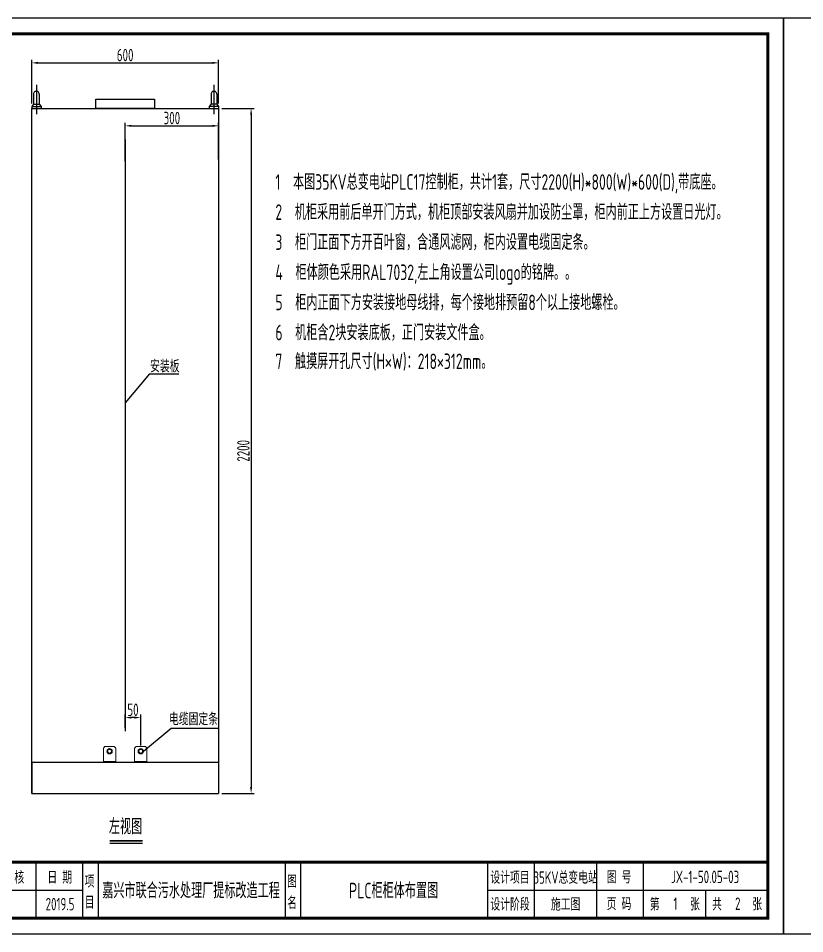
# Model space of a CAD drawing. Header units: millimetres. Extents: x 30557 to 235556, y -116603 to -73383.
# Drawn here: x 208152 to 210676, y -76323 to -73383 of the extents above; entities that cross this region are included whole.
import ezdxf
from ezdxf.enums import TextEntityAlignment as Align
from ezdxf.lldxf.tags import DXFTag

# ---------------------------------------------------------------- set-up
doc = ezdxf.new("R2010")
doc.units = ezdxf.units.MM
doc.layers.add('1', color=3, linetype='Continuous')
doc.layers.add('文本层', color=2, linetype='Continuous')
for name, color, linetype, lineweight in [('1轮廓实线层', 7, 'Continuous', 18), ('_Drawing', 7, 'Continuous', 25), ('CAXA3', 7, 'Continuous', 25)]:
    doc.layers.add(name, color=color, linetype=linetype, lineweight=lineweight)
doc.styles.add('supcon', font='sceie.shx', dxfattribs={"width": 0.75, "height": 40, "bigfont": 'sceic.shx'})
doc.styles.add('Title', font='', dxfattribs={"height": 45})
doc.styles.get('Title').set_extended_font_data('SimHei')
tags = doc.linetypes.add('CENTER', pattern=[2, 1.25, -0.25, 0.25, -0.25]).pattern_tags.tags
tags[10:11] = [DXFTag(74, 4), DXFTag(75, 0), DXFTag(340, '0'), DXFTag(46, 1.0), DXFTag(50, 0.0), DXFTag(44, 0.0), DXFTag(45, 0.0)]
tags[8:9] = [DXFTag(74, 4), DXFTag(75, 0), DXFTag(340, '0'), DXFTag(46, 1.0), DXFTag(50, 0.0), DXFTag(44, 0.0), DXFTag(45, 0.0)]
tags[6:7] = [DXFTag(74, 4), DXFTag(75, 0), DXFTag(340, '0'), DXFTag(46, 1.0), DXFTag(50, 0.0), DXFTag(44, 0.0), DXFTag(45, 0.0)]
tags[4:5] = [DXFTag(74, 4), DXFTag(75, 0), DXFTag(340, '0'), DXFTag(46, 1.0), DXFTag(50, 0.0), DXFTag(44, 0.0), DXFTag(45, 0.0)]
doc.dimstyles.new('supcon', dxfattribs={"dimtxt": 20, "dimasz": 20, "dimexe": 10, "dimexo": 10, "dimgap": 5, "dimtad": 1, "dimtoh": 1, "dimdec": 0, "dimzin": 0, "dimdsep": 46, "dimtxsty": 'supcon', "dimcen": 0.09, "dimclrd": 2, "dimclre": 2, "dimclrt": 2, "dimadec": 0, "dimazin": 0, "dimtfac": 1, "dimtdec": 0, "dimtofl": 0, "dimtmove": 0, "dimatfit": 3, "dimfxl": 1, "dimtolj": 1, "dimtzin": 0, "dimarcsym": 0})

# ---------------------------------------------------------------- blocks, each defined once
blk = doc.blocks.new('中控·SUPCON')
at = {"linetype": 'Continuous'}
h = blk.add_hatch(color=2, dxfattribs=at)
h.dxf.hatch_style = 1
h.paths.add_polyline_path([(34, 33), (20, 33), (20, 37), (15, 37), (15, 36), (15, 33), (0, 33), (0, 20), (13, 20), (15, 20), (15, 15), (20, 15), (20, 20), (22, 20), (34, 20)])
h.paths.add_polyline_path([(20, 30), (20, 31), (29, 31), (29, 22), (20, 22)], flags=16)
h.paths.add_polyline_path([(15, 30), (15, 22), (6, 22), (6, 31), (15, 31)], flags=16)
h.paths.add_polyline_path([(47, 32), (49, 32), (49, 35), (47, 35), (47, 37), (41, 37), (41, 35), (38, 35), (38, 32), (41, 32), (41, 25.8), (38, 25), (38, 22), (41, 22.8), (41, 18.3), (39, 17), (39, 15), (47, 16), (47, 24.5), (49, 25), (49, 28), (47, 27.5)])
h.paths.add_polyline_path([(61, 30), (55, 30), (52, 28), (52, 26), (58, 26)])
h.paths.add_polyline_path([(73, 28), (71, 28), (70, 30), (64, 30), (66, 26), (73, 26)])
h.paths.add_polyline_path([(73, 36), (64.6, 36), (64.6, 37), (60.4, 37), (60.4, 36), (52, 36), (52, 32), (56.8, 32), (56.8, 33.1), (68.2, 33.1), (68.2, 32), (73, 32)])
h.paths.add_polyline_path([(66, 22), (73, 22), (73, 24), (52, 24), (52, 22), (60, 22), (60, 17), (52, 17), (52, 15), (74, 15), (74, 17), (66, 17)])
h.paths.add_polyline_path([(82.7, 26.1, 1), (87.6, 26.1, 1)])
h.paths.add_polyline_path([(118, 28), (103.5, 28, -0.414214), (102.5, 29), (102.5, 32, -0.414214), (103.5, 33), (121, 33), (121, 37), (100.5, 37, 0.414214), (97.5, 34), (97.5, 27, 0.414214), (100.5, 24), (115, 24, -0.414214), (116, 23), (116, 20, -0.414214), (115, 19), (97.5, 19), (97.5, 15), (118, 15, 0.414214), (121, 18), (121, 25, 0.414214)])
h.paths.add_polyline_path([(128, 37), (124, 37), (124, 36), (124, 21, 0.414214), (130, 15), (142, 15, 0.414214), (148, 21), (148, 37), (144, 37), (144, 22, -0.414214), (141, 19), (131, 19, -0.414214), (128, 22)])
h.paths.add_polyline_path([(174, 26), (174, 33, 0.414214), (170, 37), (150, 37), (150, 36), (150, 15), (155, 15), (155, 22), (170, 22, 0.414214)])
h.paths.add_polyline_path([(167, 26), (155, 26), (155, 33), (167, 33, -0.414214), (169, 31), (169, 28, -0.414214)], flags=16)
h.paths.add_polyline_path([(201, 19), (185, 19, -0.414214), (181, 23), (181, 29, -0.414214), (185, 33), (201, 33), (201, 37), (183, 37, 0.414214), (177, 31), (177, 21, 0.414214), (183, 15), (201, 15)])
h.paths.add_polyline_path([(229, 21), (229, 31, 0.414214), (223, 37), (210, 37, 0.414214), (204, 31), (204, 21, 0.414214), (210, 15), (223, 15, 0.414214)])
h.paths.add_polyline_path([(207, 23), (207, 29, -0.414214), (211, 33), (222, 33, -0.414214), (226, 29), (226, 23, -0.414214), (222, 19), (211, 19, -0.414214)], flags=16)
h.paths.add_polyline_path([(236, 32.1), (252, 15), (256, 15), (256, 37), (252, 37), (252, 21), (236, 37), (232, 37), (232, 36), (232, 15), (236, 15)])
h = blk.add_hatch(color=2, dxfattribs=at)
h.dxf.hatch_style = 1
h.paths.add_polyline_path([(34, 33), (20, 33), (20, 37), (15, 37), (15, 36), (15, 33), (0, 33), (0, 20), (13, 20), (15, 20), (15, 15), (20, 15), (20, 20), (22, 20), (34, 20)])
h.paths.add_polyline_path([(20, 30), (20, 31), (29, 31), (29, 22), (20, 22)], flags=16)
h.paths.add_polyline_path([(15, 30), (15, 22), (6, 22), (6, 31), (15, 31)], flags=16)
h.paths.add_polyline_path([(47, 32), (49, 32), (49, 35), (47, 35), (47, 37), (41, 37), (41, 35), (38, 35), (38, 32), (41, 32), (41, 25.8), (38, 25), (38, 22), (41, 22.8), (41, 18.3), (39, 17), (39, 15), (47, 16), (47, 24.5), (49, 25), (49, 28), (47, 27.5)])
h.paths.add_polyline_path([(61, 30), (55, 30), (52, 28), (52, 26), (58, 26)])
h.paths.add_polyline_path([(73, 28), (71, 28), (70, 30), (64, 30), (66, 26), (73, 26)])
h.paths.add_polyline_path([(73, 36), (64.6, 36), (64.6, 37), (60.4, 37), (60.4, 36), (52, 36), (52, 32), (56.8, 32), (56.8, 33.1), (68.2, 33.1), (68.2, 32), (73, 32)])
h.paths.add_polyline_path([(66, 22), (73, 22), (73, 24), (52, 24), (52, 22), (60, 22), (60, 17), (52, 17), (52, 15), (74, 15), (74, 17), (66, 17)])
h.paths.add_polyline_path([(82.7, 26.1, 1), (87.6, 26.1, 1)])
h.paths.add_polyline_path([(118, 28), (103.5, 28, -0.414214), (102.5, 29), (102.5, 32, -0.414214), (103.5, 33), (121, 33), (121, 37), (100.5, 37, 0.414214), (97.5, 34), (97.5, 27, 0.414214), (100.5, 24), (115, 24, -0.414214), (116, 23), (116, 20, -0.414214), (115, 19), (97.5, 19), (97.5, 15), (118, 15, 0.414214), (121, 18), (121, 25, 0.414214)])
h.paths.add_polyline_path([(128, 37), (124, 37), (124, 36), (124, 21, 0.414214), (130, 15), (142, 15, 0.414214), (148, 21), (148, 37), (144, 37), (144, 22, -0.414214), (141, 19), (131, 19, -0.414214), (128, 22)])
h.paths.add_polyline_path([(174, 26), (174, 33, 0.414214), (170, 37), (150, 37), (150, 36), (150, 15), (155, 15), (155, 22), (170, 22, 0.414214)])
h.paths.add_polyline_path([(167, 26), (155, 26), (155, 33), (167, 33, -0.414214), (169, 31), (169, 28, -0.414214)], flags=16)
h.paths.add_polyline_path([(201, 19), (185, 19, -0.414214), (181, 23), (181, 29, -0.414214), (185, 33), (201, 33), (201, 37), (183, 37, 0.414214), (177, 31), (177, 21, 0.414214), (183, 15), (201, 15)])
h.paths.add_polyline_path([(229, 21), (229, 31, 0.414214), (223, 37), (210, 37, 0.414214), (204, 31), (204, 21, 0.414214), (210, 15), (223, 15, 0.414214)])
h.paths.add_polyline_path([(207, 23), (207, 29, -0.414214), (211, 33), (222, 33, -0.414214), (226, 29), (226, 23, -0.414214), (222, 19), (211, 19, -0.414214)], flags=16)
h.paths.add_polyline_path([(236, 32.1), (252, 15), (256, 15), (256, 37), (252, 37), (252, 21), (236, 37), (232, 37), (232, 36), (232, 15), (236, 15)])
h = blk.add_hatch(color=2, dxfattribs=at)
h.dxf.hatch_style = 1
h.paths.add_polyline_path([(34, 33), (20, 33), (20, 37), (15, 37), (15, 36), (15, 33), (0, 33), (0, 20), (13, 20), (15, 20), (15, 15), (20, 15), (20, 20), (22, 20), (34, 20)])
h.paths.add_polyline_path([(20, 30), (20, 31), (29, 31), (29, 22), (20, 22)], flags=16)
h.paths.add_polyline_path([(15, 30), (15, 22), (6, 22), (6, 31), (15, 31)], flags=16)
h.paths.add_polyline_path([(47, 32), (49, 32), (49, 35), (47, 35), (47, 37), (41, 37), (41, 35), (38, 35), (38, 32), (41, 32), (41, 25.8), (38, 25), (38, 22), (41, 22.8), (41, 18.3), (39, 17), (39, 15), (47, 16), (47, 24.5), (49, 25), (49, 28), (47, 27.5)])
h.paths.add_polyline_path([(61, 30), (55, 30), (52, 28), (52, 26), (58, 26)])
h.paths.add_polyline_path([(73, 28), (71, 28), (70, 30), (64, 30), (66, 26), (73, 26)])
h.paths.add_polyline_path([(73, 36), (64.6, 36), (64.6, 37), (60.4, 37), (60.4, 36), (52, 36), (52, 32), (56.8, 32), (56.8, 33.1), (68.2, 33.1), (68.2, 32), (73, 32)])
h.paths.add_polyline_path([(66, 22), (73, 22), (73, 24), (52, 24), (52, 22), (60, 22), (60, 17), (52, 17), (52, 15), (74, 15), (74, 17), (66, 17)])
h.paths.add_polyline_path([(82.7, 26.1, 1), (87.6, 26.1, 1)])
h.paths.add_polyline_path([(118, 28), (103.5, 28, -0.414214), (102.5, 29), (102.5, 32, -0.414214), (103.5, 33), (121, 33), (121, 37), (100.5, 37, 0.414214), (97.5, 34), (97.5, 27, 0.414214), (100.5, 24), (115, 24, -0.414214), (116, 23), (116, 20, -0.414214), (115, 19), (97.5, 19), (97.5, 15), (118, 15, 0.414214), (121, 18), (121, 25, 0.414214)])
h.paths.add_polyline_path([(128, 37), (124, 37), (124, 36), (124, 21, 0.414214), (130, 15), (142, 15, 0.414214), (148, 21), (148, 37), (144, 37), (144, 22, -0.414214), (141, 19), (131, 19, -0.414214), (128, 22)])
h.paths.add_polyline_path([(174, 26), (174, 33, 0.414214), (170, 37), (150, 37), (150, 36), (150, 15), (155, 15), (155, 22), (170, 22, 0.414214)])
h.paths.add_polyline_path([(167, 26), (155, 26), (155, 33), (167, 33, -0.414214), (169, 31), (169, 28, -0.414214)], flags=16)
h.paths.add_polyline_path([(201, 19), (185, 19, -0.414214), (181, 23), (181, 29, -0.414214), (185, 33), (201, 33), (201, 37), (183, 37, 0.414214), (177, 31), (177, 21, 0.414214), (183, 15), (201, 15)])
h.paths.add_polyline_path([(229, 21), (229, 31, 0.414214), (223, 37), (210, 37, 0.414214), (204, 31), (204, 21, 0.414214), (210, 15), (223, 15, 0.414214)])
h.paths.add_polyline_path([(207, 23), (207, 29, -0.414214), (211, 33), (222, 33, -0.414214), (226, 29), (226, 23, -0.414214), (222, 19), (211, 19, -0.414214)], flags=16)
h.paths.add_polyline_path([(236, 32.1), (252, 15), (256, 15), (256, 37), (252, 37), (252, 21), (236, 37), (232, 37), (232, 36), (232, 15), (236, 15)])
h = blk.add_hatch(color=2, dxfattribs=at)
h.dxf.hatch_style = 1
h.paths.add_polyline_path([(34, 33), (20, 33), (20, 37), (15, 37), (15, 36), (15, 33), (0, 33), (0, 20), (13, 20), (15, 20), (15, 15), (20, 15), (20, 20), (22, 20), (34, 20)])
h.paths.add_polyline_path([(20, 30), (20, 31), (29, 31), (29, 22), (20, 22)], flags=16)
h.paths.add_polyline_path([(15, 30), (15, 22), (6, 22), (6, 31), (15, 31)], flags=16)
h.paths.add_polyline_path([(47, 32), (49, 32), (49, 35), (47, 35), (47, 37), (41, 37), (41, 35), (38, 35), (38, 32), (41, 32), (41, 25.8), (38, 25), (38, 22), (41, 22.8), (41, 18.3), (39, 17), (39, 15), (47, 16), (47, 24.5), (49, 25), (49, 28), (47, 27.5)])
h.paths.add_polyline_path([(61, 30), (55, 30), (52, 28), (52, 26), (58, 26)])
h.paths.add_polyline_path([(73, 28), (71, 28), (70, 30), (64, 30), (66, 26), (73, 26)])
h.paths.add_polyline_path([(73, 36), (64.6, 36), (64.6, 37), (60.4, 37), (60.4, 36), (52, 36), (52, 32), (56.8, 32), (56.8, 33.1), (68.2, 33.1), (68.2, 32), (73, 32)])
h.paths.add_polyline_path([(66, 22), (73, 22), (73, 24), (52, 24), (52, 22), (60, 22), (60, 17), (52, 17), (52, 15), (74, 15), (74, 17), (66, 17)])
h.paths.add_polyline_path([(82.7, 26.1, 1), (87.6, 26.1, 1)])
h.paths.add_polyline_path([(118, 28), (103.5, 28, -0.414214), (102.5, 29), (102.5, 32, -0.414214), (103.5, 33), (121, 33), (121, 37), (100.5, 37, 0.414214), (97.5, 34), (97.5, 27, 0.414214), (100.5, 24), (115, 24, -0.414214), (116, 23), (116, 20, -0.414214), (115, 19), (97.5, 19), (97.5, 15), (118, 15, 0.414214), (121, 18), (121, 25, 0.414214)])
h.paths.add_polyline_path([(128, 37), (124, 37), (124, 36), (124, 21, 0.414214), (130, 15), (142, 15, 0.414214), (148, 21), (148, 37), (144, 37), (144, 22, -0.414214), (141, 19), (131, 19, -0.414214), (128, 22)])
h.paths.add_polyline_path([(174, 26), (174, 33, 0.414214), (170, 37), (150, 37), (150, 36), (150, 15), (155, 15), (155, 22), (170, 22, 0.414214)])
h.paths.add_polyline_path([(167, 26), (155, 26), (155, 33), (167, 33, -0.414214), (169, 31), (169, 28, -0.414214)], flags=16)
h.paths.add_polyline_path([(201, 19), (185, 19, -0.414214), (181, 23), (181, 29, -0.414214), (185, 33), (201, 33), (201, 37), (183, 37, 0.414214), (177, 31), (177, 21, 0.414214), (183, 15), (201, 15)])
h.paths.add_polyline_path([(229, 21), (229, 31, 0.414214), (223, 37), (210, 37, 0.414214), (204, 31), (204, 21, 0.414214), (210, 15), (223, 15, 0.414214)])
h.paths.add_polyline_path([(207, 23), (207, 29, -0.414214), (211, 33), (222, 33, -0.414214), (226, 29), (226, 23, -0.414214), (222, 19), (211, 19, -0.414214)], flags=16)
h.paths.add_polyline_path([(236, 32.1), (252, 15), (256, 15), (256, 37), (252, 37), (252, 21), (236, 37), (232, 37), (232, 36), (232, 15), (236, 15)])
h = blk.add_hatch(color=2, dxfattribs=at)
h.dxf.hatch_style = 1
h.paths.add_polyline_path([(34, 33), (20, 33), (20, 37), (15, 37), (15, 36), (15, 33), (0, 33), (0, 20), (13, 20), (15, 20), (15, 15), (20, 15), (20, 20), (22, 20), (34, 20)])
h.paths.add_polyline_path([(20, 30), (20, 31), (29, 31), (29, 22), (20, 22)], flags=16)
h.paths.add_polyline_path([(15, 30), (15, 22), (6, 22), (6, 31), (15, 31)], flags=16)
h.paths.add_polyline_path([(47, 32), (49, 32), (49, 35), (47, 35), (47, 37), (41, 37), (41, 35), (38, 35), (38, 32), (41, 32), (41, 25.8), (38, 25), (38, 22), (41, 22.8), (41, 18.3), (39, 17), (39, 15), (47, 16), (47, 24.5), (49, 25), (49, 28), (47, 27.5)])
h.paths.add_polyline_path([(61, 30), (55, 30), (52, 28), (52, 26), (58, 26)])
h.paths.add_polyline_path([(73, 28), (71, 28), (70, 30), (64, 30), (66, 26), (73, 26)])
h.paths.add_polyline_path([(73, 36), (64.6, 36), (64.6, 37), (60.4, 37), (60.4, 36), (52, 36), (52, 32), (56.8, 32), (56.8, 33.1), (68.2, 33.1), (68.2, 32), (73, 32)])
h.paths.add_polyline_path([(66, 22), (73, 22), (73, 24), (52, 24), (52, 22), (60, 22), (60, 17), (52, 17), (52, 15), (74, 15), (74, 17), (66, 17)])
h.paths.add_polyline_path([(82.7, 26.1, 1), (87.6, 26.1, 1)])
h.paths.add_polyline_path([(118, 28), (103.5, 28, -0.414214), (102.5, 29), (102.5, 32, -0.414214), (103.5, 33), (121, 33), (121, 37), (100.5, 37, 0.414214), (97.5, 34), (97.5, 27, 0.414214), (100.5, 24), (115, 24, -0.414214), (116, 23), (116, 20, -0.414214), (115, 19), (97.5, 19), (97.5, 15), (118, 15, 0.414214), (121, 18), (121, 25, 0.414214)])
h.paths.add_polyline_path([(128, 37), (124, 37), (124, 36), (124, 21, 0.414214), (130, 15), (142, 15, 0.414214), (148, 21), (148, 37), (144, 37), (144, 22, -0.414214), (141, 19), (131, 19, -0.414214), (128, 22)])
h.paths.add_polyline_path([(174, 26), (174, 33, 0.414214), (170, 37), (150, 37), (150, 36), (150, 15), (155, 15), (155, 22), (170, 22, 0.414214)])
h.paths.add_polyline_path([(167, 26), (155, 26), (155, 33), (167, 33, -0.414214), (169, 31), (169, 28, -0.414214)], flags=16)
h.paths.add_polyline_path([(201, 19), (185, 19, -0.414214), (181, 23), (181, 29, -0.414214), (185, 33), (201, 33), (201, 37), (183, 37, 0.414214), (177, 31), (177, 21, 0.414214), (183, 15), (201, 15)])
h.paths.add_polyline_path([(229, 21), (229, 31, 0.414214), (223, 37), (210, 37, 0.414214), (204, 31), (204, 21, 0.414214), (210, 15), (223, 15, 0.414214)])
h.paths.add_polyline_path([(207, 23), (207, 29, -0.414214), (211, 33), (222, 33, -0.414214), (226, 29), (226, 23, -0.414214), (222, 19), (211, 19, -0.414214)], flags=16)
h.paths.add_polyline_path([(236, 32.1), (252, 15), (256, 15), (256, 37), (252, 37), (252, 21), (236, 37), (232, 37), (232, 36), (232, 15), (236, 15)])
h = blk.add_hatch(color=2, dxfattribs=at)
h.dxf.hatch_style = 1
h.paths.add_polyline_path([(34, 33), (20, 33), (20, 37), (15, 37), (15, 36), (15, 33), (0, 33), (0, 20), (13, 20), (15, 20), (15, 15), (20, 15), (20, 20), (22, 20), (34, 20)])
h.paths.add_polyline_path([(20, 30), (20, 31), (29, 31), (29, 22), (20, 22)], flags=16)
h.paths.add_polyline_path([(15, 30), (15, 22), (6, 22), (6, 31), (15, 31)], flags=16)
h.paths.add_polyline_path([(47, 32), (49, 32), (49, 35), (47, 35), (47, 37), (41, 37), (41, 35), (38, 35), (38, 32), (41, 32), (41, 25.8), (38, 25), (38, 22), (41, 22.8), (41, 18.3), (39, 17), (39, 15), (47, 16), (47, 24.5), (49, 25), (49, 28), (47, 27.5)])
h.paths.add_polyline_path([(61, 30), (55, 30), (52, 28), (52, 26), (58, 26)])
h.paths.add_polyline_path([(73, 28), (71, 28), (70, 30), (64, 30), (66, 26), (73, 26)])
h.paths.add_polyline_path([(73, 36), (64.6, 36), (64.6, 37), (60.4, 37), (60.4, 36), (52, 36), (52, 32), (56.8, 32), (56.8, 33.1), (68.2, 33.1), (68.2, 32), (73, 32)])
h.paths.add_polyline_path([(66, 22), (73, 22), (73, 24), (52, 24), (52, 22), (60, 22), (60, 17), (52, 17), (52, 15), (74, 15), (74, 17), (66, 17)])
h.paths.add_polyline_path([(82.7, 26.1, 1), (87.6, 26.1, 1)])
h.paths.add_polyline_path([(118, 28), (103.5, 28, -0.414214), (102.5, 29), (102.5, 32, -0.414214), (103.5, 33), (121, 33), (121, 37), (100.5, 37, 0.414214), (97.5, 34), (97.5, 27, 0.414214), (100.5, 24), (115, 24, -0.414214), (116, 23), (116, 20, -0.414214), (115, 19), (97.5, 19), (97.5, 15), (118, 15, 0.414214), (121, 18), (121, 25, 0.414214)])
h.paths.add_polyline_path([(128, 37), (124, 37), (124, 36), (124, 21, 0.414214), (130, 15), (142, 15, 0.414214), (148, 21), (148, 37), (144, 37), (144, 22, -0.414214), (141, 19), (131, 19, -0.414214), (128, 22)])
h.paths.add_polyline_path([(174, 26), (174, 33, 0.414214), (170, 37), (150, 37), (150, 36), (150, 15), (155, 15), (155, 22), (170, 22, 0.414214)])
h.paths.add_polyline_path([(167, 26), (155, 26), (155, 33), (167, 33, -0.414214), (169, 31), (169, 28, -0.414214)], flags=16)
h.paths.add_polyline_path([(201, 19), (185, 19, -0.414214), (181, 23), (181, 29, -0.414214), (185, 33), (201, 33), (201, 37), (183, 37, 0.414214), (177, 31), (177, 21, 0.414214), (183, 15), (201, 15)])
h.paths.add_polyline_path([(229, 21), (229, 31, 0.414214), (223, 37), (210, 37, 0.414214), (204, 31), (204, 21, 0.414214), (210, 15), (223, 15, 0.414214)])
h.paths.add_polyline_path([(207, 23), (207, 29, -0.414214), (211, 33), (222, 33, -0.414214), (226, 29), (226, 23, -0.414214), (222, 19), (211, 19, -0.414214)], flags=16)
h.paths.add_polyline_path([(236, 32.1), (252, 15), (256, 15), (256, 37), (252, 37), (252, 21), (236, 37), (232, 37), (232, 36), (232, 15), (236, 15)])
blk = doc.blocks.new('supcon图框')
at = {"linetype": 'Continuous'}
for p, q in [((6145.7, 4361.7), (1987.7, 4361.7)), ((1987.7, 4361.7), (1987.7, 1421.7)), ((6145.7, 1421.7), (6145.7, 4361.7)), ((1987.7, 1421.7), (6145.7, 1421.7))]:
    blk.add_line(p, q, dxfattribs=at)
for p, q in [((3145.7, 1651.7), (3145.7, 1471.7)), ((3345.7, 1651.7), (3345.7, 1471.7)), ((3545.7, 1651.7), (3545.7, 1471.7)), ((3745.7, 1651.7), (3745.7, 1471.7)), ((3895.7, 1651.7), (3895.7, 1471.7)), ((3945.7, 1651.7), (3945.7, 1471.7)), ((4545.7, 1651.7), (4545.7, 1471.7)), ((4595.7, 1651.7), (4595.7, 1471.7)), ((5195.7, 1651.7), (5195.7, 1471.7)), ((5345.7, 1651.7), (5345.7, 1471.7)), ((5545.7, 1651.7), (5545.7, 1471.7)), ((5695.7, 1651.7), (5695.7, 1471.7)), ((3145.7, 1561.7), (3895.7, 1561.7)), ((5195.7, 1561.7), (6095.7, 1561.7)), ((5895.7, 1561.7), (5895.7, 1471.7))]:
    blk.add_line(p, q)
at = {"linetype": 'Continuous', "const_width": 10}
blk.add_lwpolyline([(2195.7, 4311.7), (6095.7, 4311.7), (6095.7, 1471.7), (2195.7, 1471.7)], close=True, dxfattribs=at)
blk.add_lwpolyline([(2195.7, 1651.7), (6095.7, 1651.7)], dxfattribs=at)
at = {"linetype": 'Continuous', "xscale": 2, "yscale": 2, "zscale": 2}
blk.add_blockref('中控·SUPCON', (2414.6, 1547.7), dxfattribs=at)
at = {"style": 'supcon', "width": 0.75}
for s, p in [('设    计', (3246.2, 1604.2)), ('校    核', (3444.8, 1604.2)), ('审    核', (3644.5, 1604.2)), ('日 期', (3822.5, 1604.2)), ('设计项目', (5268, 1604.2)), ('图 号', (5618, 1604.2)), ('项', (3918.2, 1590.7)), ('图', (4568.2, 1590.7)), ('目', (3918.2, 1522.9)), ('名', (4568.2, 1522.9)), ('设计阶段', (5268, 1518.1)), ('施工图', (5446.5, 1518.1)), ('页 码', (5618, 1518.1)), ('第      张', (5797, 1518.1)), ('共      张', (5997, 1518.1))]:
    blk.add_text(s, height=40, dxfattribs=at).set_placement(p, align=Align.MIDDLE)
at = {"style": 'Title'}
blk.add_text('浙江浙大中控信息技术有限公司', height=45, dxfattribs=at).set_placement((2222.8, 1506.2))
blk = doc.blocks.new('*D252')
at = {"color": 2, "linetype": 'Continuous', "lineweight": -2}
for p, q in [((208194.5, -73656.6), (208194.5, -73516.1)), ((208214.5, -73526.1), (208774.5, -73526.1)), ((208794.5, -73656.6), (208794.5, -73516.1))]:
    blk.add_line(p, q, dxfattribs=at)
at = {"color": 2}
for points in [[(208214.5, -73522.7), (208214.5, -73529.4), (208194.5, -73526.1)], [(208774.5, -73529.4), (208774.5, -73522.7), (208794.5, -73526.1)]]:
    blk.add_solid(points, dxfattribs=at)
at = {"layer": 'DEFPOINTS', "color": 0}
for p in [(208794.5, -73526.1), (208194.5, -73666.6), (208794.5, -73666.6)]:
    blk.add_point(p, dxfattribs=at)
at = {"color": 2, "insert": (208494.5, -73501.1), "char_height": 40, "attachment_point": 5, "style": 'supcon'}
blk.add_mtext('\\A1;600', dxfattribs=at)
blk = doc.blocks.new('*D253')
at = {"color": 2, "linetype": 'Continuous', "lineweight": -2}
for p, q in [((208804.5, -73672.2), (208908.9, -73672.2)), ((208898.9, -73692.2), (208898.9, -75852.2)), ((208804.5, -75872.2), (208908.9, -75872.2))]:
    blk.add_line(p, q, dxfattribs=at)
at = {"color": 2}
for points in [[(208902.2, -73692.2), (208895.6, -73692.2), (208898.9, -73672.2)], [(208895.6, -75852.2), (208902.2, -75852.2), (208898.9, -75872.2)]]:
    blk.add_solid(points, dxfattribs=at)
at = {"layer": 'DEFPOINTS', "color": 0}
for p in [(208794.5, -73672.2), (208794.5, -75872.2), (208898.9, -75872.2)]:
    blk.add_point(p, dxfattribs=at)
at = {"color": 2, "insert": (208873.9, -74772.2), "char_height": 40, "attachment_point": 5, "rotation": 90, "style": 'supcon'}
blk.add_mtext('\\A1;2200', dxfattribs=at)
blk = doc.blocks.new('*D254')
at = {"color": 2, "linetype": 'Continuous', "lineweight": -2}
for p, q in [((208494.5, -73842.3), (208494.5, -73718.3)), ((208514.5, -73728.3), (208774.5, -73728.3)), ((208794.5, -73836.6), (208794.5, -73718.3))]:
    blk.add_line(p, q, dxfattribs=at)
at = {"color": 2}
for points in [[(208514.5, -73724.9), (208514.5, -73731.6), (208494.5, -73728.3)], [(208774.5, -73731.6), (208774.5, -73724.9), (208794.5, -73728.3)]]:
    blk.add_solid(points, dxfattribs=at)
at = {"layer": 'DEFPOINTS', "color": 0}
for p in [(208794.5, -73728.3), (208494.5, -73852.3), (208794.5, -73846.6)]:
    blk.add_point(p, dxfattribs=at)
at = {"color": 2, "insert": (208644.5, -73703.3), "char_height": 40, "attachment_point": 5, "style": 'supcon'}
blk.add_mtext('\\A1;300', dxfattribs=at)
blk = doc.blocks.new('*D255')
at = {"color": 2, "lineweight": -2}
for p, q in [((208494.5, -75662.3), (208494.5, -75618.8)), ((208524.5, -75628.8), (208514.5, -75628.8)), ((208544.5, -75718.7), (208544.5, -75618.8))]:
    blk.add_line(p, q, dxfattribs=at)
at = {"color": 2}
for points in [[(208514.5, -75625.5), (208514.5, -75632.2), (208494.5, -75628.8)], [(208524.5, -75632.2), (208524.5, -75625.5), (208544.5, -75628.8)]]:
    blk.add_solid(points, dxfattribs=at)
at = {"layer": 'DEFPOINTS', "color": 0}
for p in [(208494.5, -75628.8), (208494.5, -75672.3), (208544.5, -75728.7)]:
    blk.add_point(p, dxfattribs=at)
at = {"color": 2, "insert": (208519.5, -75603.8), "char_height": 40, "attachment_point": 5, "style": 'supcon'}
blk.add_mtext('\\A1;50', dxfattribs=at)
blk = doc.blocks.new('电缆固定条')
at = {"linetype": 'Continuous', "lineweight": 0}
h = blk.add_hatch(dxfattribs=at)
h.set_pattern_fill('ANSI31', color=4, style=0)
h.set_pattern_definition([(45, (-31372.3664, 55524.6024), (-2.24506403, 2.24506403), [])])
edge = h.paths.add_edge_path(flags=0)
edge.add_arc((12524.7, 18728.9), 8, 0, 360)
edge = h.paths.add_edge_path(flags=0)
edge.add_arc((12524.7, 18728.9), 6, 0, 360)
at = {"layer": '1轮廓实线层'}
for p, q in [((12509.7, 18743.9), (12504.7, 18738.9)), ((12504.7, 18696.1), (12504.7, 18738.9)), ((12509.7, 18743.9), (12539.7, 18743.9)), ((12544.7, 18738.9), (12539.7, 18743.9)), ((12544.7, 18738.9), (12544.7, 18696.1)), ((12504.7, 18696.1), (12544.7, 18696.1)), ((12504.7, 18693.9), (12504.7, 18696.1)), ((12544.7, 18696.1), (12544.7, 18693.9))]:
    blk.add_line(p, q, dxfattribs=at)
for radius in [8.5, 8, 6]:
    blk.add_circle((12524.7, 18728.9), radius, dxfattribs=at)

msp = doc.modelspace()

# ---------------------------------------------------------------- linework, layer by layer
at = {"color": 4, "linetype": 'CENTER', "ltscale": 20}
for p, q in [((208209.5, -73596.1), (208209.5, -73691)), ((208779.5, -73596.1), (208779.5, -73691))]:
    msp.add_line(p, q, dxfattribs=at)
at = {"color": 0}
for p, q in [((208194.5, -73672.2), (208794.5, -73672.2)), ((208194.5, -75872.2), (208194.5, -73672.2)), ((208794.5, -73672.2), (208794.5, -75872.2))]:
    msp.add_line(p, q, dxfattribs=at)
msp.add_line((208494.5, -73772.3), (208494.5, -75672.3))
at = {"color": 2}
for q in [(208494.5, -74617.7), (208667, -74524.3)]:
    msp.add_line((208572.5, -74524.3), q, dxfattribs=at)
at = {"color": 2, "linetype": 'Continuous'}
for p, q in [((208553, -75737.2), (208642.2, -75662.4)), ((208642.2, -75662.4), (208796.3, -75662.4))]:
    msp.add_line(p, q, dxfattribs=at)
at = {"lineweight": -3}
msp.add_line((208194.5, -75772.2), (208794.5, -75772.2), dxfattribs=at)
at = {"ltscale": 100}
for p, q in [((208194.5, -75772.2), (208194.5, -75872.2)), ((208794.5, -75772.2), (208794.5, -75872.2)), ((208194.5, -75872.2), (208794.5, -75872.2))]:
    msp.add_line(p, q, dxfattribs=at)
msp.add_lwpolyline([(208400.7, -73642.2), (208588.3, -73642.2), (208588.3, -73672.2), (208400.7, -73672.2)], close=True)
at = {"layer": '_Drawing'}
msp.add_line((208445.1, -76032), (208550.5, -76032), dxfattribs=at)
at = {"layer": '_Drawing', "const_width": 6}
msp.add_lwpolyline([(208445.1, -76024.7), (208550.4, -76024.7)], dxfattribs=at)
at = {"layer": 'CAXA3', "linetype": 'Continuous', "lineweight": 25}
for p, q in [((208200.2, -73626.5), (208200.2, -73659.2)), ((208218.8, -73626.5), (208218.8, -73659.2)), ((208770.2, -73626.5), (208770.2, -73659.2)), ((208788.8, -73626.5), (208788.8, -73659.2)), ((208200.2, -73659.2), (208194.5, -73666.6)), ((208194.5, -73666.6), (208194.5, -73672.2)), ((208194.5, -73666.6), (208224.5, -73666.6)), ((208200.2, -73659.2), (208218.8, -73659.2)), ((208218.8, -73659.2), (208224.5, -73666.6)), ((208221, -73662), (208221, -73662.2)), ((208221, -73662.2), (208221.1, -73662.2)), ((208224.5, -73666.6), (208224.5, -73672.2)), ((208770.2, -73659.2), (208764.5, -73666.6)), ((208764.5, -73666.6), (208764.5, -73672.2)), ((208794.5, -73666.6), (208764.5, -73666.6)), ((208768, -73662.2), (208767.8, -73662.2)), ((208768, -73662), (208768, -73662.2)), ((208788.8, -73659.2), (208770.2, -73659.2)), ((208788.8, -73659.2), (208794.5, -73666.6)), ((208794.5, -73666.6), (208794.5, -73672.2))]:
    msp.add_line(p, q, dxfattribs=at)
for centre in [(208209.5, -73626.5), (208779.5, -73626.5)]:
    msp.add_arc(centre, 9.3, 359.9906, 180.0094, dxfattribs=at)

# ---------------------------------------------------------------- block references
for name, p in [('supcon图框', (204462, -77744.7)), ('supcon图框', (208620, -77744.7)), ('电缆固定条', (196019.8, -94466.1))]:
    msp.add_blockref(name, p)
at = {"xscale": -1}
msp.add_blockref('电缆固定条', (220969.2, -94466.1), dxfattribs=at)

# ---------------------------------------------------------------- texts
at = {"color": 3, "style": 'supcon', "width": 0.75}
for s, p in [('35KV总变电站', (209908.4, -76140.5)), ('2019.5', (208285.5, -76228)), ('1', (210261, -76226.6))]:
    msp.add_text(s, height=40, dxfattribs=at).set_placement(p, align=Align.MIDDLE)
at = {"layer": '1', "color": 2, "style": 'supcon', "width": 0.75}
for s, p in [('安装板', (208574.6, -74520.4)), ('电缆固定条', (208635.2, -75653.6))]:
    msp.add_text(s, height=40, dxfattribs=at).set_placement(p)
at = {"layer": '_Drawing', "color": 2, "style": 'supcon', "width": 0.75}
msp.add_text('左视图', height=50, dxfattribs=at).set_placement((208442.5, -76003.8))
at = {"layer": '_Drawing', "color": 3, "style": 'supcon', "width": 0.75}
for s, height, p in [('JX-1-50.05-03', 40, (210356.2, -76140.5)), ('嘉兴市联合污水处理厂提标改造工程', 50, (208706.1, -76181.9)), ('PLC柜柜体布置图', 50, (209356.1, -76181.9)), ('2', 40, (210461, -76226.6))]:
    msp.add_text(s, height=height, dxfattribs=at).set_placement(p, align=Align.MIDDLE)
at = {"layer": '文本层', "color": 7, "style": 'supcon', "width": 0.75}
for s, p in [('1  本图35KV总变电站PLC17控制柜，共计1套，尺寸2200(H)*800(W)*600(D),带底座。', (208976.7, -73933.6)), ('2  机柜采用前后单开门方式，机柜顶部安装风扇并加设防尘罩，柜内前正上方设置日光灯。', (208976.7, -74030.3)), ('3  柜门正面下方开百叶窗，含通风滤网，柜内设置电缆固定条。', (208976.7, -74127)), ('4  柜体颜色采用RAL7032,左上角设置公司logo的铭牌。。', (208976.7, -74223.7)), ('5  柜内正面下方安装接地母线排，每个接地排预留8个以上接地螺栓。', (208976.7, -74320.5)), ('6  机柜含2块安装底板，正门安装文件盒。', (208976.7, -74417.2)), ('7  触摸屏开孔尺寸(H×W)：218×312mm。', (208976.7, -74509.6))]:
    msp.add_text(s, height=50, dxfattribs=at).set_placement(p)

# ---------------------------------------------------------------- dimensions: what is measured, and where the dimension line sits
at = {"linetype": 'Continuous'}
for base, p1, p2, picture, middle in [((208794.5, -73526.1), (208194.5, -73666.6), (208794.5, -73666.6), '*D252', (208494.5, -73501.1)), ((208794.5, -73728.3), (208494.5, -73852.3), (208794.5, -73846.6), '*D254', (208644.5, -73703.3))]:
    dim = msp.add_linear_dim(base=base, p1=p1, p2=p2, dimstyle='supcon', dxfattribs=at)
    dim.commit()
    dim.dimension.update_dxf_attribs({"geometry": picture, "text_midpoint": middle})
dim = msp.add_linear_dim(base=(208898.9, -75872.2), p1=(208794.5, -73672.2), p2=(208794.5, -75872.2), angle=90, dimstyle='supcon', dxfattribs=at)
dim.commit()
dim.dimension.update_dxf_attribs({"geometry": '*D253', "text_midpoint": (208873.9, -74772.2)})
dim = msp.add_linear_dim(base=(208494.5, -75628.8), p1=(208544.5, -75728.7), p2=(208494.5, -75672.3), dimstyle='supcon')
dim.commit()
dim.dimension.update_dxf_attribs({"geometry": '*D255', "text_midpoint": (208519.5, -75603.8)})

doc.saveas('drawing.dxf')
